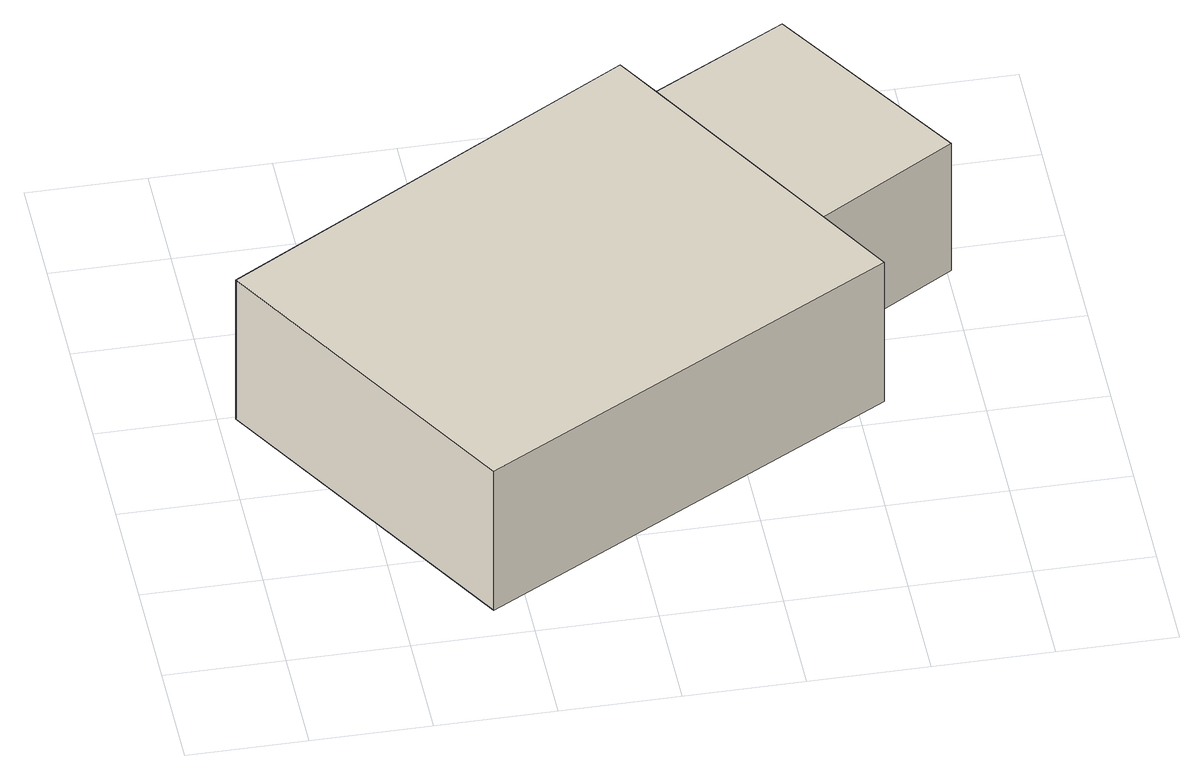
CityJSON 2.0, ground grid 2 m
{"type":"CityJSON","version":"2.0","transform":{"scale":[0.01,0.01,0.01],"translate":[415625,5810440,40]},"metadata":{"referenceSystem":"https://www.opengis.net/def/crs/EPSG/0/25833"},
"CityObjects":{
"building1":{"type":"Building","attributes":{"Gemeindeschluessel":"11000009","BezugspunktDach":"2200","function":"31001_2000","measuredHeight":2.88,"storeysAboveGround":1},"address":[{"country":"Germany","locality":"Berlin","thoroughfareNumber":"1","thoroughfareName":"Woltersdorfer Landstraße"}],"geometry":[{"type":"Solid","lod":"1","boundaries":[[[[0,1,2,3,4,5]],[[6,7,8,9,10,11]],[[6,11,5,4]],[[7,6,4,3]],[[8,7,3,2]],[[9,8,2,1]],[[10,9,1,0]],[[11,10,0,5]]]]}]},
"building2":{"type":"Building","attributes":{"Gemeindeschluessel":"11000009","BezugspunktDach":"2200","function":"51009_1610","measuredHeight":2.63,"storeysAboveGround":0},"address":[{"country":"Germany","locality":"Berlin"}],"geometry":[{"type":"Solid","lod":"1","boundaries":[[[[2,12,13,3]],[[14,15,16,17]],[[14,17,3,13]],[[15,14,13,12]],[[16,15,12,2]],[[17,16,2,3]]]]}]}
},
"vertices":[
[345,61,328],[1045,451,328],[971,578,328],[766,928,328],[722,1003,328],[29,595,328],[722,1003,40],[766,928,40],[971,578,40],[1045,451,40],[345,61,40],[29,595,40],
[1202,718,328],[992,1055,328],[992,1055,65],[1202,718,65],[971,578,65],[766,928,65]
]}
